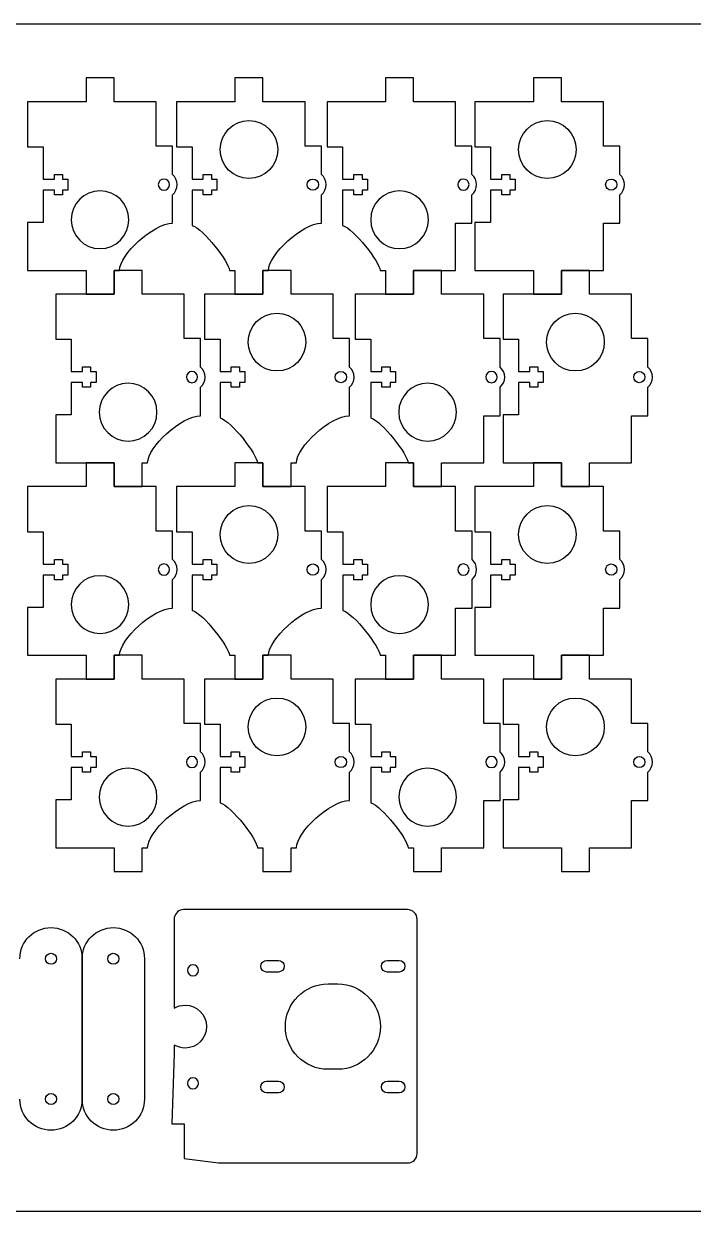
# Model space of a CAD drawing. Header units: millimetres. Extents: x 0 to 610, y -305 to 0.
# Drawn here: x 139 to 310.9, y -304.8 to 0 of the extents above; entities that cross this region are included whole.
import ezdxf

# ---------------------------------------------------------------- set-up
doc = ezdxf.new("R2010")
doc.units = ezdxf.units.MM
doc.layers.add('CUTS', color=1, linetype='Continuous', true_color=0xff0000)
doc.layers.add('laser bed referance', color=3, linetype='Continuous', lineweight=25, true_color=0x00ff00)

msp = doc.modelspace()

# ---------------------------------------------------------------- linework, layer by layer
at = {"layer": 'CUTS', "color": 1, "lineweight": 25, "true_color": 0xff0000}
msp.add_line((240, -290), (240, -229.86), dxfattribs=at)
for points in [[(177.2, -38.71), (177.2, -31.4), (173, -31.4), (173, -20), (162.2, -20), (162.2, -13.9), (155, -13.9), (155, -20), (140, -20), (140, -31.6), (144, -31.6), (144, -39.9), (146.87, -39.9), (146.87, -38.7), (148.97, -38.7), (148.97, -39.9), (150.35, -39.9), (150.35, -42.7), (148.97, -42.7), (148.97, -43.9), (146.87, -43.9), (146.87, -42.7), (144, -42.7), (144, -51), (140, -51), (140, -63.3), (155, -63.3), (155, -69.4), (162.2, -69.4), (162.2, -63.3), (163.61, -63.3), (163.61, -63.3)], [(215.42, -38.71), (215.42, -31.4), (211.22, -31.4), (211.22, -20), (200.42, -20), (200.42, -13.9), (193.22, -13.9), (193.22, -20), (178.22, -20), (178.22, -31.6), (182.22, -31.6), (182.22, -39.9), (185.09, -39.9), (185.09, -38.7), (187.19, -38.7), (187.19, -39.9), (188.58, -39.9), (188.58, -42.7), (187.19, -42.7), (187.19, -43.9), (185.09, -43.9), (185.09, -42.7), (182.22, -42.7), (182.22, -51.77), (182.22, -51.77), (182.22, -51.77)], [(254.08, -38.71), (254.08, -31.4), (249.88, -31.4), (249.88, -20), (239.08, -20), (239.08, -13.9), (231.88, -13.9), (231.88, -20), (216.88, -20), (216.88, -31.6), (220.88, -31.6), (220.88, -39.9), (223.75, -39.9), (223.75, -38.7), (225.85, -38.7), (225.85, -39.9), (227.24, -39.9), (227.24, -42.7), (225.85, -42.7), (225.85, -43.9), (223.75, -43.9), (223.75, -42.7), (220.88, -42.7), (220.88, -51.77), (220.88, -51.77)], [(292.05, -38.71), (292.05, -31.4), (287.85, -31.4), (287.85, -20), (277.05, -20), (277.05, -13.9), (269.85, -13.9), (269.85, -20), (254.85, -20), (254.85, -31.6), (258.85, -31.6), (258.85, -39.9), (261.71, -39.9), (261.71, -38.7), (263.81, -38.7), (263.81, -39.9), (265.2, -39.9), (265.2, -42.7), (263.81, -42.7), (263.81, -43.9), (261.71, -43.9), (261.71, -42.7), (258.85, -42.7), (258.85, -51), (254.85, -51), (254.85, -63.3), (269.85, -63.3), (269.85, -69.4), (277.05, -69.4), (277.05, -63.3), (287.85, -63.3), (287.85, -51.2), (292.05, -51.2), (292.05, -43.89)], [(177.2, -51.2), (177.2, -43.89)], [(215.42, -51.2), (215.42, -43.89)], [(254.08, -51.2), (254.08, -43.89)], [(230.48, -63.3), (230.48, -63.3), (231.88, -63.3), (231.88, -69.4), (239.09, -69.4), (239.09, -63.3), (249.88, -63.3), (249.88, -51.2), (254.08, -51.2), (254.08, -51.2), (254.08, -51.2)], [(184.4, -88.11), (184.4, -80.8), (180.2, -80.8), (180.2, -69.4), (169.4, -69.4), (169.4, -63.3), (162.2, -63.3), (162.2, -69.4), (147.2, -69.4), (147.2, -81), (151.2, -81), (151.2, -89.3), (154.07, -89.3), (154.07, -88.1), (156.17, -88.1), (156.17, -89.3), (157.56, -89.3), (157.56, -92.1), (156.17, -92.1), (156.17, -93.3), (154.07, -93.3), (154.07, -92.1), (151.2, -92.1), (151.2, -100.4), (147.2, -100.4), (147.2, -112.7), (162.2, -112.7), (162.2, -118.8), (169.4, -118.8), (169.4, -112.7), (170.81, -112.7), (170.81, -112.7)], [(222.62, -88.11), (222.62, -80.8), (218.42, -80.8), (218.42, -69.4), (207.62, -69.4), (207.62, -63.3), (200.42, -63.3), (200.42, -69.4), (185.42, -69.4), (185.42, -81), (189.42, -81), (189.42, -89.3), (192.29, -89.3), (192.29, -88.1), (194.39, -88.1), (194.39, -89.3), (195.78, -89.3), (195.78, -92.1), (194.39, -92.1), (194.39, -93.3), (192.29, -93.3), (192.29, -92.1), (189.42, -92.1), (189.42, -101.17), (189.42, -101.17), (189.42, -101.17)], [(191.81, -63.3), (191.81, -63.3), (193.22, -63.3), (193.22, -69.4), (200.42, -69.4), (200.42, -63.3), (201.83, -63.3), (201.83, -63.3)], [(261.29, -88.11), (261.29, -80.8), (257.09, -80.8), (257.09, -69.4), (246.29, -69.4), (246.29, -63.3), (239.09, -63.3), (239.09, -69.4), (224.09, -69.4), (224.09, -81), (228.09, -81), (228.09, -89.3), (230.95, -89.3), (230.95, -88.1), (233.05, -88.1), (233.05, -89.3), (234.44, -89.3), (234.44, -92.1), (233.05, -92.1), (233.05, -93.3), (230.95, -93.3), (230.95, -92.1), (228.09, -92.1), (228.09, -101.17), (228.09, -101.17)], [(299.25, -88.11), (299.25, -80.8), (295.05, -80.8), (295.05, -69.4), (284.25, -69.4), (284.25, -63.3), (277.05, -63.3), (277.05, -69.4), (262.05, -69.4), (262.05, -81), (266.05, -81), (266.05, -89.3), (268.91, -89.3), (268.91, -88.1), (271.01, -88.1), (271.01, -89.3), (272.4, -89.3), (272.4, -92.1), (271.01, -92.1), (271.01, -93.3), (268.91, -93.3), (268.91, -92.1), (266.05, -92.1), (266.05, -100.4), (262.05, -100.4), (262.05, -112.7), (277.05, -112.7), (277.05, -118.8), (284.25, -118.8), (284.25, -112.7), (295.05, -112.7), (295.05, -100.6), (299.25, -100.6), (299.25, -93.29)], [(184.4, -100.6), (184.4, -93.29)], [(222.62, -100.6), (222.62, -93.29)], [(261.29, -100.6), (261.29, -93.29)], [(237.68, -112.7), (237.68, -112.7), (239.09, -112.7), (239.09, -118.8), (246.29, -118.8), (246.29, -112.7), (257.09, -112.7), (257.09, -100.6), (261.29, -100.6), (261.29, -100.6), (261.29, -100.6)], [(177.2, -137.51), (177.2, -130.2), (173, -130.2), (173, -118.8), (162.2, -118.8), (162.2, -112.7), (155, -112.7), (155, -118.8), (140, -118.8), (140, -130.4), (144, -130.4), (144, -138.7), (146.87, -138.7), (146.87, -137.5), (148.97, -137.5), (148.97, -138.7), (150.36, -138.7), (150.36, -141.5), (148.97, -141.5), (148.97, -142.7), (146.87, -142.7), (146.87, -141.5), (144, -141.5), (144, -149.8), (140, -149.8), (140, -162.1), (155, -162.1), (155, -168.2), (162.2, -168.2), (162.2, -162.1), (163.61, -162.1), (163.61, -162.1)], [(215.42, -137.51), (215.42, -130.2), (211.22, -130.2), (211.22, -118.8), (200.42, -118.8), (200.42, -112.7), (193.22, -112.7), (193.22, -118.8), (178.22, -118.8), (178.22, -130.4), (182.22, -130.4), (182.22, -138.7), (185.09, -138.7), (185.09, -137.5), (187.19, -137.5), (187.19, -138.7), (188.58, -138.7), (188.58, -141.5), (187.19, -141.5), (187.19, -142.7), (185.09, -142.7), (185.09, -141.5), (182.22, -141.5), (182.22, -150.57), (182.22, -150.57), (182.22, -150.57)], [(199.01, -112.7), (199.01, -112.7), (200.42, -112.7), (200.42, -118.8), (207.62, -118.8), (207.62, -112.7), (209.03, -112.7), (209.03, -112.7)], [(254.09, -137.51), (254.09, -130.2), (249.88, -130.2), (249.88, -118.8), (239.09, -118.8), (239.09, -112.7), (231.89, -112.7), (231.89, -118.8), (216.89, -118.8), (216.89, -130.4), (220.89, -130.4), (220.89, -138.7), (223.75, -138.7), (223.75, -137.5), (225.85, -137.5), (225.85, -138.7), (227.24, -138.7), (227.24, -141.5), (225.85, -141.5), (225.85, -142.7), (223.75, -142.7), (223.75, -141.5), (220.89, -141.5), (220.89, -150.57), (220.89, -150.57)], [(292.05, -137.51), (292.05, -130.2), (287.85, -130.2), (287.85, -118.8), (277.05, -118.8), (277.05, -112.7), (269.85, -112.7), (269.85, -118.8), (254.85, -118.8), (254.85, -130.4), (258.85, -130.4), (258.85, -138.7), (261.71, -138.7), (261.71, -137.5), (263.81, -137.5), (263.81, -138.7), (265.2, -138.7), (265.2, -141.5), (263.81, -141.5), (263.81, -142.7), (261.71, -142.7), (261.71, -141.5), (258.85, -141.5), (258.85, -149.8), (254.85, -149.8), (254.85, -162.1), (269.85, -162.1), (269.85, -168.2), (277.05, -168.2), (277.05, -162.1), (287.85, -162.1), (287.85, -150), (292.05, -150), (292.05, -142.68)], [(177.2, -150), (177.2, -142.68)], [(215.42, -149.99), (215.42, -142.68)], [(254.09, -149.99), (254.09, -142.68)], [(230.48, -162.1), (230.48, -162.09), (231.89, -162.09), (231.89, -168.19), (239.09, -168.19), (239.09, -162.09), (249.89, -162.09), (249.89, -150), (254.08, -150), (254.08, -150), (254.09, -149.99)], [(184.4, -186.91), (184.4, -179.59), (180.2, -179.59), (180.2, -168.2), (169.4, -168.2), (169.4, -162.1), (162.2, -162.1), (162.2, -168.2), (147.2, -168.2), (147.2, -179.79), (151.2, -179.79), (151.2, -188.09), (154.07, -188.09), (154.07, -186.89), (156.17, -186.89), (156.17, -188.09), (157.56, -188.09), (157.56, -190.9), (156.17, -190.9), (156.17, -192.09), (154.07, -192.09), (154.07, -190.9), (151.2, -190.9), (151.2, -199.19), (147.2, -199.19), (147.2, -211.49), (162.2, -211.49), (162.2, -217.59), (169.4, -217.59), (169.4, -211.49), (170.81, -211.49), (170.81, -211.5)], [(222.62, -186.91), (222.62, -179.59), (218.42, -179.59), (218.42, -168.19), (207.63, -168.19), (207.63, -162.1), (200.42, -162.1), (200.42, -168.19), (185.42, -168.19), (185.42, -179.79), (189.43, -179.79), (189.43, -188.09), (192.29, -188.09), (192.29, -186.89), (194.39, -186.89), (194.39, -188.09), (195.78, -188.09), (195.78, -190.9), (194.39, -190.9), (194.39, -192.09), (192.29, -192.09), (192.29, -190.9), (189.43, -190.9), (189.43, -199.96), (189.43, -199.96), (189.42, -199.96)], [(191.81, -162.1), (191.81, -162.09), (193.22, -162.09), (193.22, -168.19), (200.42, -168.19), (200.42, -162.09), (201.83, -162.09), (201.83, -162.1)], [(261.29, -186.91), (261.29, -179.59), (257.09, -179.59), (257.09, -168.2), (246.29, -168.2), (246.29, -162.1), (239.09, -162.1), (239.09, -168.2), (224.09, -168.2), (224.09, -179.79), (228.09, -179.79), (228.09, -188.09), (230.95, -188.09), (230.95, -186.89), (233.05, -186.89), (233.05, -188.09), (234.44, -188.09), (234.44, -190.9), (233.05, -190.9), (233.05, -192.09), (230.95, -192.09), (230.95, -190.9), (228.09, -190.9), (228.09, -199.96), (228.09, -199.96)], [(299.25, -186.91), (299.25, -179.59), (295.05, -179.59), (295.05, -168.2), (284.25, -168.2), (284.25, -162.1), (277.05, -162.1), (277.05, -168.2), (262.05, -168.2), (262.05, -179.79), (266.05, -179.79), (266.05, -188.09), (268.91, -188.09), (268.91, -186.89), (271.01, -186.89), (271.01, -188.09), (272.4, -188.09), (272.4, -190.9), (271.01, -190.9), (271.01, -192.09), (268.91, -192.09), (268.91, -190.9), (266.05, -190.9), (266.05, -199.19), (262.05, -199.19), (262.05, -211.49), (277.05, -211.49), (277.05, -217.59), (284.25, -217.59), (284.25, -211.49), (295.05, -211.49), (295.05, -199.39), (299.25, -199.39), (299.25, -192.08)], [(184.4, -199.39), (184.4, -192.08)], [(222.62, -199.39), (222.62, -192.08)], [(261.29, -199.39), (261.29, -192.08)], [(237.68, -211.5), (237.68, -211.49), (239.09, -211.49), (239.09, -217.59), (246.29, -217.59), (246.29, -211.49), (257.09, -211.49), (257.09, -199.39), (261.29, -199.39), (261.29, -199.39), (261.29, -199.39)], [(199.01, -211.5), (199.01, -211.49), (200.42, -211.49), (200.42, -217.59), (207.63, -217.59), (207.63, -211.49), (209.04, -211.49), (209.04, -211.5)], [(237.53, -227.39), (180.06, -227.39)], [(177.64, -230.03), (177.64, -252.68)], [(154, -240), (154, -276)], [(154, -276), (154, -240), (154, -240)], [(170, -240), (170, -276)], [(201.36, -240.41), (204.37, -240.41), (204.37, -240.41)], [(232.36, -240.41), (235.37, -240.41), (235.37, -240.41)], [(204.37, -243.41), (201.36, -243.41)], [(235.37, -243.41), (232.36, -243.41)], [(217.12, -246.46), (219.62, -246.46), (219.62, -246.46)], [(177.64, -262.13), (177.63, -264.28), (177.03, -282.36), (180.2, -282.36), (180.2, -291.27), (189.01, -292.37), (237.53, -292.37)], [(219.62, -268.36), (217.12, -268.36)], [(201.36, -271.41), (204.37, -271.41), (204.37, -271.41)], [(232.36, -271.41), (235.37, -271.41), (235.37, -271.41)], [(204.37, -274.41), (201.36, -274.41)], [(235.37, -274.41), (232.36, -274.41)]]:
    msp.add_lwpolyline(points, dxfattribs=at)
for points in [[(189.42, -32.3), (189.42, -28.2), (192.74, -24.87), (196.82, -24.87)], [(196.82, -24.87), (200.91, -24.87), (204.22, -28.2), (204.22, -32.3)], [(266.05, -32.3), (266.05, -28.2), (269.36, -24.87), (273.45, -24.87)], [(273.45, -24.87), (277.53, -24.87), (280.85, -28.2), (280.85, -32.3)], [(196.82, -39.72), (192.74, -39.72), (189.42, -36.4), (189.42, -32.3)], [(204.22, -32.3), (204.22, -36.4), (200.91, -39.72), (196.82, -39.72)], [(273.45, -39.72), (269.36, -39.72), (266.05, -36.4), (266.05, -32.3)], [(280.85, -32.3), (280.85, -36.4), (277.53, -39.72), (273.45, -39.72)], [(178.4, -41.3), (178.4, -40.26), (177.93, -39.34), (177.2, -38.71)], [(216.62, -41.3), (216.62, -40.26), (216.16, -39.34), (215.42, -38.71)], [(255.28, -41.3), (255.28, -40.26), (254.82, -39.34), (254.08, -38.71)], [(293.24, -41.3), (293.24, -40.26), (292.78, -39.34), (292.05, -38.71)], [(175, -39.85), (174.2, -39.85), (173.55, -40.5), (173.55, -41.3)], [(173.55, -41.3), (173.55, -42.1), (174.2, -42.75), (175, -42.75)], [(176.45, -41.3), (176.45, -40.5), (175.8, -39.85), (175, -39.85)], [(175, -42.75), (175.8, -42.75), (176.45, -42.1), (176.45, -41.3)], [(177.2, -43.89), (177.93, -43.26), (178.4, -42.34), (178.4, -41.3)], [(211.77, -41.3), (211.77, -40.5), (212.42, -39.85), (213.22, -39.85)], [(213.22, -42.75), (212.42, -42.75), (211.77, -42.1), (211.77, -41.3)], [(213.22, -39.85), (214.02, -39.85), (214.67, -40.5), (214.67, -41.3)], [(214.67, -41.3), (214.67, -42.1), (214.02, -42.75), (213.22, -42.75)], [(215.42, -43.89), (216.16, -43.26), (216.62, -42.34), (216.62, -41.3)], [(251.88, -39.85), (251.08, -39.85), (250.43, -40.5), (250.43, -41.3)], [(250.43, -41.3), (250.43, -42.1), (251.08, -42.75), (251.88, -42.75)], [(253.33, -41.3), (253.33, -40.5), (252.69, -39.85), (251.88, -39.85)], [(251.88, -42.75), (252.69, -42.75), (253.33, -42.1), (253.33, -41.3)], [(254.08, -43.89), (254.82, -43.26), (255.28, -42.34), (255.28, -41.3)], [(288.4, -41.3), (288.4, -40.5), (289.05, -39.85), (289.85, -39.85)], [(289.85, -42.75), (289.05, -42.75), (288.4, -42.1), (288.4, -41.3)], [(289.85, -39.85), (290.65, -39.85), (291.3, -40.5), (291.3, -41.3)], [(291.3, -41.3), (291.3, -42.1), (290.65, -42.75), (289.85, -42.75)], [(292.05, -43.89), (292.78, -43.26), (293.24, -42.34), (293.24, -41.3)], [(158.6, -42.87), (154.51, -42.87), (151.2, -46.2), (151.2, -50.3)], [(166, -50.3), (166, -46.2), (162.69, -42.87), (158.6, -42.87)], [(235.48, -42.87), (231.4, -42.87), (228.08, -46.2), (228.08, -50.3)], [(242.88, -50.3), (242.88, -46.2), (239.57, -42.87), (235.48, -42.87)], [(151.2, -50.3), (151.2, -54.4), (154.51, -57.72), (158.6, -57.72)], [(158.6, -57.72), (162.69, -57.72), (166, -54.4), (166, -50.3)], [(163.61, -63.3), (163.61, -59.28), (172.25, -51.2), (177.2, -51.2)], [(182.22, -51.77), (185.12, -52.58), (191.81, -61.32), (191.81, -63.3)], [(201.83, -63.3), (201.83, -59.28), (210.47, -51.2), (215.42, -51.2)], [(220.88, -51.77), (223.78, -52.58), (230.48, -61.32), (230.48, -63.3)], [(228.08, -50.3), (228.08, -54.4), (231.4, -57.72), (235.48, -57.72)], [(235.48, -57.72), (239.57, -57.72), (242.88, -54.4), (242.88, -50.3)], [(196.62, -81.7), (196.62, -77.6), (199.94, -74.27), (204.02, -74.27)], [(204.02, -74.27), (208.11, -74.27), (211.42, -77.6), (211.42, -81.7)], [(273.25, -81.7), (273.25, -77.6), (276.56, -74.27), (280.65, -74.27)], [(280.65, -74.27), (284.73, -74.27), (288.05, -77.6), (288.05, -81.7)], [(204.02, -89.12), (199.94, -89.12), (196.62, -85.8), (196.62, -81.7)], [(211.42, -81.7), (211.42, -85.8), (208.11, -89.12), (204.02, -89.12)], [(280.65, -89.12), (276.56, -89.12), (273.25, -85.8), (273.25, -81.7)], [(288.05, -81.7), (288.05, -85.8), (284.73, -89.12), (280.65, -89.12)], [(185.6, -90.7), (185.6, -89.66), (185.13, -88.73), (184.4, -88.11)], [(223.82, -90.7), (223.82, -89.66), (223.36, -88.73), (222.62, -88.11)], [(262.48, -90.7), (262.48, -89.66), (262.02, -88.73), (261.29, -88.11)], [(300.45, -90.7), (300.45, -89.66), (299.98, -88.73), (299.25, -88.11)], [(182.2, -89.25), (181.4, -89.25), (180.75, -89.9), (180.75, -90.7)], [(180.75, -90.7), (180.75, -91.5), (181.4, -92.15), (182.2, -92.15)], [(183.65, -90.7), (183.65, -89.9), (183, -89.25), (182.2, -89.25)], [(182.2, -92.15), (183, -92.15), (183.65, -91.5), (183.65, -90.7)], [(184.4, -93.29), (185.13, -92.66), (185.6, -91.73), (185.6, -90.7)], [(218.97, -90.7), (218.97, -89.9), (219.62, -89.25), (220.42, -89.25)], [(220.42, -92.15), (219.62, -92.15), (218.97, -91.5), (218.97, -90.7)], [(220.42, -89.25), (221.22, -89.25), (221.87, -89.9), (221.87, -90.7)], [(221.87, -90.7), (221.87, -91.5), (221.22, -92.15), (220.42, -92.15)], [(222.62, -93.29), (223.36, -92.66), (223.82, -91.73), (223.82, -90.7)], [(259.09, -89.25), (258.28, -89.25), (257.63, -89.9), (257.63, -90.7)], [(257.63, -90.7), (257.63, -91.5), (258.28, -92.15), (259.09, -92.15)], [(260.54, -90.7), (260.54, -89.9), (259.89, -89.25), (259.09, -89.25)], [(259.09, -92.15), (259.89, -92.15), (260.54, -91.5), (260.54, -90.7)], [(261.29, -93.29), (262.02, -92.66), (262.48, -91.74), (262.48, -90.7)], [(295.6, -90.7), (295.6, -89.9), (296.25, -89.25), (297.05, -89.25)], [(297.05, -92.15), (296.25, -92.15), (295.6, -91.5), (295.6, -90.7)], [(297.05, -89.25), (297.85, -89.25), (298.5, -89.9), (298.5, -90.7)], [(298.5, -90.7), (298.5, -91.5), (297.85, -92.15), (297.05, -92.15)], [(299.25, -93.29), (299.98, -92.66), (300.45, -91.74), (300.45, -90.7)], [(165.8, -92.27), (161.71, -92.27), (158.4, -95.6), (158.4, -99.7)], [(173.2, -99.7), (173.2, -95.6), (169.89, -92.27), (165.8, -92.27)], [(242.69, -92.27), (238.6, -92.27), (235.28, -95.6), (235.28, -99.7)], [(250.09, -99.7), (250.09, -95.6), (246.77, -92.27), (242.69, -92.27)], [(158.4, -99.7), (158.4, -103.8), (161.71, -107.12), (165.8, -107.12)], [(165.8, -107.12), (169.89, -107.12), (173.2, -103.8), (173.2, -99.7)], [(235.28, -99.7), (235.28, -103.8), (238.6, -107.12), (242.69, -107.12)], [(242.69, -107.12), (246.77, -107.12), (250.09, -103.8), (250.09, -99.7)], [(170.81, -112.7), (170.81, -108.68), (179.45, -100.6), (184.4, -100.6)], [(189.42, -101.17), (192.32, -101.98), (199.01, -110.71), (199.01, -112.7)], [(209.03, -112.7), (209.03, -108.68), (217.67, -100.6), (222.62, -100.6)], [(228.09, -101.17), (230.98, -101.98), (237.68, -110.71), (237.68, -112.7)], [(189.42, -131.1), (189.42, -127), (192.74, -123.67), (196.82, -123.67)], [(196.82, -123.67), (200.91, -123.67), (204.22, -127), (204.22, -131.1)], [(266.05, -131.1), (266.05, -127), (269.36, -123.67), (273.45, -123.67)], [(273.45, -123.67), (277.53, -123.67), (280.85, -127), (280.85, -131.1)], [(196.82, -138.52), (192.74, -138.52), (189.42, -135.2), (189.42, -131.1)], [(204.22, -131.1), (204.22, -135.2), (200.91, -138.52), (196.82, -138.52)], [(273.45, -138.52), (269.36, -138.52), (266.05, -135.2), (266.05, -131.1)], [(280.85, -131.1), (280.85, -135.2), (277.53, -138.52), (273.45, -138.52)], [(175, -138.65), (174.2, -138.65), (173.55, -139.3), (173.55, -140.1)], [(173.55, -140.1), (173.55, -140.9), (174.2, -141.55), (175, -141.55)], [(176.45, -140.1), (176.45, -139.3), (175.8, -138.65), (175, -138.65)], [(175, -141.55), (175.8, -141.55), (176.45, -140.9), (176.45, -140.1)], [(178.4, -140.1), (178.4, -139.06), (177.93, -138.13), (177.2, -137.51)], [(177.2, -142.68), (177.93, -142.06), (178.4, -141.13), (178.4, -140.1)], [(211.77, -140.1), (211.77, -139.3), (212.42, -138.65), (213.22, -138.65)], [(213.22, -141.55), (212.42, -141.55), (211.77, -140.9), (211.77, -140.1)], [(213.22, -138.65), (214.02, -138.65), (214.67, -139.3), (214.67, -140.1)], [(214.67, -140.1), (214.67, -140.9), (214.02, -141.55), (213.22, -141.55)], [(216.62, -140.1), (216.62, -139.06), (216.16, -138.13), (215.42, -137.51)], [(215.42, -142.68), (216.16, -142.06), (216.62, -141.13), (216.62, -140.1)], [(251.89, -138.65), (251.08, -138.65), (250.43, -139.3), (250.43, -140.1)], [(250.43, -140.1), (250.43, -140.9), (251.08, -141.55), (251.89, -141.55)], [(253.34, -140.1), (253.34, -139.3), (252.69, -138.65), (251.89, -138.65)], [(251.89, -141.55), (252.69, -141.55), (253.34, -140.9), (253.34, -140.1)], [(255.28, -140.1), (255.28, -139.06), (254.82, -138.13), (254.09, -137.51)], [(254.09, -142.68), (254.82, -142.06), (255.28, -141.13), (255.28, -140.1)], [(288.4, -140.1), (288.4, -139.3), (289.05, -138.65), (289.85, -138.65)], [(289.85, -141.55), (289.05, -141.55), (288.4, -140.9), (288.4, -140.1)], [(289.85, -138.65), (290.65, -138.65), (291.3, -139.3), (291.3, -140.1)], [(291.3, -140.1), (291.3, -140.9), (290.65, -141.55), (289.85, -141.55)], [(293.24, -140.1), (293.24, -139.06), (292.78, -138.13), (292.05, -137.51)], [(292.05, -142.68), (292.78, -142.06), (293.24, -141.13), (293.24, -140.1)], [(158.6, -141.67), (154.51, -141.67), (151.2, -145), (151.2, -149.1)], [(166, -149.1), (166, -145), (162.69, -141.67), (158.6, -141.67)], [(235.48, -141.67), (231.4, -141.67), (228.08, -145), (228.08, -149.1)], [(242.89, -149.1), (242.89, -145), (239.57, -141.67), (235.48, -141.67)], [(151.2, -149.1), (151.2, -153.2), (154.51, -156.52), (158.6, -156.52)], [(158.6, -156.52), (162.69, -156.52), (166, -153.2), (166, -149.1)], [(228.08, -149.1), (228.08, -153.2), (231.4, -156.52), (235.48, -156.52)], [(235.48, -156.52), (239.57, -156.52), (242.89, -153.2), (242.89, -149.1)], [(163.61, -162.1), (163.61, -158.08), (172.25, -150), (177.2, -150)], [(182.22, -150.57), (185.12, -151.38), (191.81, -160.11), (191.81, -162.1)], [(201.83, -162.1), (201.83, -158.08), (210.47, -149.99), (215.42, -149.99)], [(220.89, -150.57), (223.78, -151.38), (230.48, -160.11), (230.48, -162.1)], [(196.63, -180.49), (196.63, -176.39), (199.94, -173.07), (204.02, -173.07)], [(204.02, -173.07), (208.11, -173.07), (211.43, -176.39), (211.43, -180.49)], [(273.25, -180.49), (273.25, -176.39), (276.56, -173.07), (280.65, -173.07)], [(280.65, -173.07), (284.74, -173.07), (288.05, -176.39), (288.05, -180.49)], [(204.02, -187.92), (199.94, -187.92), (196.63, -184.59), (196.63, -180.49)], [(211.43, -180.49), (211.43, -184.59), (208.11, -187.92), (204.02, -187.92)], [(280.65, -187.92), (276.56, -187.92), (273.25, -184.6), (273.25, -180.49)], [(288.05, -180.49), (288.05, -184.6), (284.74, -187.92), (280.65, -187.92)], [(182.2, -188.04), (181.4, -188.04), (180.75, -188.69), (180.75, -189.49)], [(183.65, -189.49), (183.65, -188.69), (183, -188.04), (182.2, -188.04)], [(185.6, -189.49), (185.6, -188.46), (185.13, -187.53), (184.4, -186.91)], [(218.97, -189.49), (218.97, -188.69), (219.62, -188.04), (220.43, -188.04)], [(220.43, -188.04), (221.23, -188.04), (221.87, -188.69), (221.87, -189.49)], [(223.82, -189.49), (223.82, -188.46), (223.36, -187.53), (222.62, -186.91)], [(259.09, -188.04), (258.29, -188.04), (257.64, -188.69), (257.64, -189.49)], [(260.54, -189.49), (260.54, -188.69), (259.89, -188.04), (259.09, -188.04)], [(262.48, -189.49), (262.48, -188.46), (262.02, -187.53), (261.29, -186.91)], [(295.6, -189.49), (295.6, -188.69), (296.25, -188.04), (297.05, -188.04)], [(297.05, -188.04), (297.85, -188.04), (298.5, -188.69), (298.5, -189.49)], [(300.45, -189.49), (300.45, -188.46), (299.98, -187.53), (299.25, -186.91)], [(165.8, -191.07), (161.72, -191.07), (158.4, -194.39), (158.4, -198.49)], [(173.2, -198.49), (173.2, -194.39), (169.89, -191.07), (165.8, -191.07)], [(180.75, -189.49), (180.75, -190.3), (181.4, -190.94), (182.2, -190.94)], [(182.2, -190.94), (183, -190.94), (183.65, -190.3), (183.65, -189.49)], [(184.4, -192.08), (185.13, -191.46), (185.6, -190.53), (185.6, -189.49)], [(220.43, -190.94), (219.62, -190.94), (218.97, -190.3), (218.97, -189.49)], [(221.87, -189.49), (221.87, -190.3), (221.23, -190.94), (220.43, -190.94)], [(222.62, -192.08), (223.36, -191.46), (223.82, -190.53), (223.82, -189.49)], [(242.69, -191.07), (238.6, -191.07), (235.29, -194.39), (235.29, -198.49)], [(250.09, -198.49), (250.09, -194.39), (246.77, -191.07), (242.69, -191.07)], [(257.64, -189.49), (257.64, -190.3), (258.29, -190.94), (259.09, -190.94)], [(259.09, -190.94), (259.89, -190.94), (260.54, -190.3), (260.54, -189.49)], [(261.29, -192.08), (262.02, -191.46), (262.48, -190.53), (262.48, -189.49)], [(297.05, -190.94), (296.25, -190.94), (295.6, -190.3), (295.6, -189.49)], [(298.5, -189.49), (298.5, -190.3), (297.85, -190.94), (297.05, -190.94)], [(299.25, -192.08), (299.98, -191.46), (300.45, -190.53), (300.45, -189.49)], [(158.4, -198.49), (158.4, -202.59), (161.72, -205.92), (165.8, -205.92)], [(165.8, -205.92), (169.89, -205.92), (173.2, -202.59), (173.2, -198.49)], [(170.81, -211.5), (170.81, -207.48), (179.45, -199.39), (184.4, -199.39)], [(189.42, -199.96), (192.32, -200.78), (199.01, -209.51), (199.01, -211.5)], [(209.04, -211.5), (209.04, -207.48), (217.68, -199.39), (222.62, -199.39)], [(228.09, -199.96), (230.98, -200.78), (237.68, -209.51), (237.68, -211.5)], [(235.29, -198.49), (235.29, -202.59), (238.6, -205.92), (242.69, -205.92)], [(242.69, -205.92), (246.77, -205.92), (250.09, -202.59), (250.09, -198.49)], [(180.06, -227.39), (178.86, -227.39), (177.85, -228.25), (177.64, -229.39)], [(240, -229.86), (240, -228.49), (238.9, -227.39), (237.53, -227.39)], [(177.64, -229.39), (177.66, -229.54), (177.64, -229.7), (177.64, -230.03)], [(138, -240), (138, -235.58), (141.58, -232), (146, -232)], [(146, -232), (150.42, -232), (154, -235.58), (154, -240)], [(154, -240), (154, -235.58), (157.58, -232), (162, -232)], [(162, -232), (166.42, -232), (170, -235.58), (170, -240)], [(144.58, -240), (144.58, -239.21), (145.22, -238.58), (146, -238.58)], [(146, -241.42), (145.22, -241.42), (144.58, -240.79), (144.58, -240)], [(146, -238.58), (146.79, -238.58), (147.43, -239.21), (147.43, -240)], [(147.43, -240), (147.43, -240.79), (146.79, -241.42), (146, -241.42)], [(160.58, -240), (160.58, -239.21), (161.22, -238.58), (162, -238.58)], [(162, -241.42), (161.22, -241.42), (160.58, -240.79), (160.58, -240)], [(162, -238.58), (162.79, -238.58), (163.43, -239.21), (163.43, -240)], [(163.43, -240), (163.43, -240.79), (162.79, -241.42), (162, -241.42)], [(199.86, -241.91), (199.86, -241.08), (200.54, -240.41), (201.36, -240.41)], [(204.37, -240.41), (205.2, -240.41), (205.87, -241.08), (205.87, -241.91)], [(230.86, -241.91), (230.86, -241.08), (231.54, -240.41), (232.36, -240.41)], [(235.37, -240.41), (236.2, -240.41), (236.87, -241.08), (236.87, -241.91)], [(182.45, -241.53), (181.67, -241.53), (181.03, -242.16), (181.03, -242.95)], [(181.03, -242.95), (181.03, -243.74), (181.67, -244.38), (182.45, -244.38)], [(183.88, -242.95), (183.88, -242.16), (183.24, -241.53), (182.45, -241.53)], [(182.45, -244.38), (183.24, -244.38), (183.88, -243.74), (183.88, -242.95)], [(201.36, -243.41), (200.54, -243.41), (199.86, -242.74), (199.86, -241.91)], [(205.87, -241.91), (205.87, -242.74), (205.2, -243.41), (204.37, -243.41)], [(232.36, -243.41), (231.54, -243.41), (230.86, -242.74), (230.86, -241.91)], [(236.87, -241.91), (236.87, -242.74), (236.2, -243.41), (235.37, -243.41)], [(206.17, -257.41), (206.17, -251.36), (211.07, -246.46), (217.12, -246.46)], [(219.62, -246.46), (225.67, -246.46), (230.57, -251.36), (230.57, -257.41)], [(177.64, -252.68), (178.46, -252.19), (179.42, -251.91), (180.44, -251.91)], [(180.44, -251.91), (183.48, -251.91), (185.94, -254.37), (185.94, -257.41)], [(185.94, -257.41), (185.94, -260.44), (183.48, -262.91), (180.44, -262.91)], [(217.12, -268.36), (211.07, -268.36), (206.17, -263.45), (206.17, -257.41)], [(230.57, -257.41), (230.57, -263.45), (225.67, -268.36), (219.62, -268.36)], [(180.44, -262.91), (179.42, -262.91), (178.46, -262.62), (177.64, -262.13)], [(182.45, -270.53), (181.67, -270.53), (181.03, -271.16), (181.03, -271.95)], [(183.88, -271.95), (183.88, -271.16), (183.24, -270.53), (182.45, -270.53)], [(181.03, -271.95), (181.03, -272.74), (181.67, -273.38), (182.45, -273.38)], [(182.45, -273.38), (183.24, -273.38), (183.88, -272.74), (183.88, -271.95)], [(199.86, -272.91), (199.86, -272.08), (200.54, -271.41), (201.36, -271.41)], [(201.36, -274.41), (200.54, -274.41), (199.86, -273.74), (199.86, -272.91)], [(204.37, -271.41), (205.2, -271.41), (205.87, -272.08), (205.87, -272.91)], [(205.87, -272.91), (205.87, -273.74), (205.2, -274.41), (204.37, -274.41)], [(230.86, -272.91), (230.86, -272.08), (231.54, -271.41), (232.36, -271.41)], [(232.36, -274.41), (231.54, -274.41), (230.86, -273.74), (230.86, -272.91)], [(235.37, -271.41), (236.2, -271.41), (236.87, -272.08), (236.87, -272.91)], [(236.87, -272.91), (236.87, -273.74), (236.2, -274.41), (235.37, -274.41)], [(146, -284), (141.58, -284), (138, -280.42), (138, -276)], [(144.58, -276), (144.58, -275.21), (145.22, -274.58), (146, -274.58)], [(146, -277.42), (145.22, -277.42), (144.58, -276.79), (144.58, -276)], [(146, -274.58), (146.79, -274.58), (147.43, -275.21), (147.43, -276)], [(147.43, -276), (147.43, -276.79), (146.79, -277.42), (146, -277.42)], [(154, -276), (154, -280.42), (150.42, -284), (146, -284)], [(162, -284), (157.58, -284), (154, -280.42), (154, -276)], [(160.58, -276), (160.58, -275.21), (161.22, -274.58), (162, -274.58)], [(162, -277.42), (161.22, -277.42), (160.58, -276.79), (160.58, -276)], [(162, -274.58), (162.79, -274.58), (163.43, -275.21), (163.43, -276)], [(163.43, -276), (163.43, -276.79), (162.79, -277.42), (162, -277.42)], [(170, -276), (170, -280.42), (166.42, -284), (162, -284)], [(237.53, -292.37), (238.89, -292.47), (240, -291.36), (240, -290)]]:
    msp.add_open_spline(points, degree=3, dxfattribs=at)
at = {"layer": 'laser bed referance'}
for p, q in [((0, 0), (304.8, 0)), ((0, 0), (609.6, 0)), ((0, -304.8), (304.8, -304.8)), ((0, -304.8), (609.6, -304.8))]:
    msp.add_line(p, q, dxfattribs=at)

doc.saveas('drawing.dxf')
